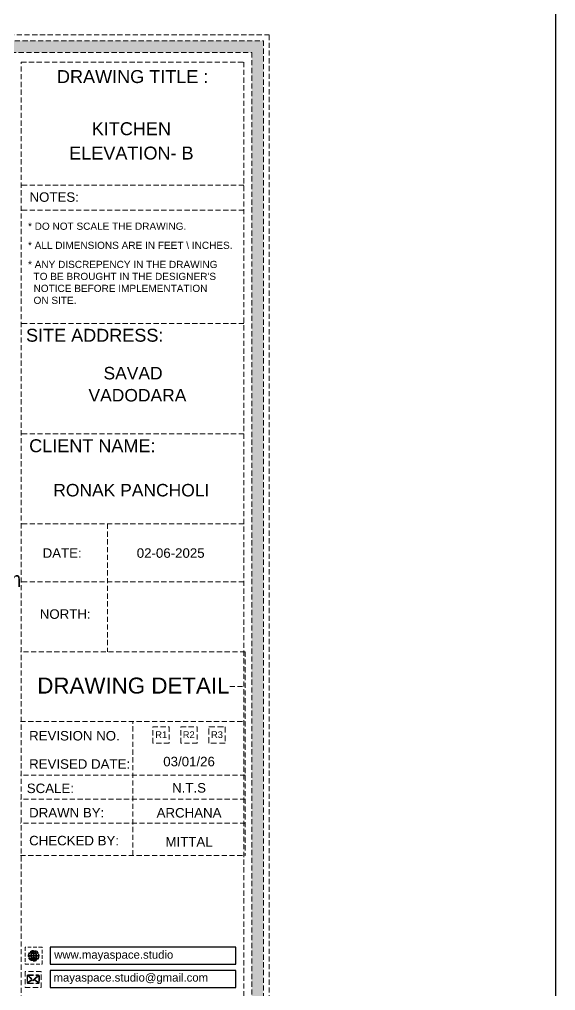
# Model space of a CAD drawing. Header units: millimetres. Extents: x 56222 to 3066687, y -650199 to -121287.
# Drawn here: x 141510.4 to 141614.3, y -184226.5 to -184038.4 of the extents above; entities that cross this region are included whole.
import ezdxf
from ezdxf import colors
from ezdxf.entities.mleader import LeaderData, LeaderLine
from ezdxf.enums import TextEntityAlignment as Align
from ezdxf.math import Vec2, Vec3

# ---------------------------------------------------------------- set-up
doc = ezdxf.new("R2010")
doc.units = ezdxf.units.MM
doc.header["$MEASUREMENT"] = 0
doc.linetypes.add('DASHEDX2', pattern=[1.5, 1, -0.5])
for name, color, linetype, lineweight in [('Dimension', 10, 'DASHEDX2', 20), ('NAME PLATE', 7, 'Continuous', 25), ('Text', 7, 'Continuous', 15), ('XX~SLAB ( BEAM )~ ( DIM )', 7, 'Continuous', 9)]:
    doc.layers.add(name, color=color, linetype=linetype, lineweight=lineweight)
doc.styles.add('Arial', font='arial.ttf')
doc.styles.get("Standard").update_dxf_attribs({"font": 'arial.ttf', "height": 6})
doc.styles.add('style4', font='ARIALN.TTF')

# ---------------------------------------------------------------- blocks, each defined once
blk = doc.blocks.new('aggerg')
at = {"layer": 'Dimension', "color": 42, "true_color": 0xd39e00}
blk.add_lwpolyline([(-1.41, 1.41), (1.41, 1.41), (1.41, -1.41), (-1.41, -1.41)], close=True, dxfattribs=at)
at = {"layer": 'NAME PLATE', "lineweight": 0, "insert": (-0.03, 0.62), "char_height": 1.151, "width": 2.2458, "attachment_point": 2, "style": 'Arial'}
blk.add_mtext('R3', dxfattribs=at)
blk = doc.blocks.new('DTGWEGEARG')
at = {"layer": 'Dimension', "true_color": 0x000000}
h = blk.add_hatch(color=18, dxfattribs=at)
h.dxf.hatch_style = 1
h.paths.add_polyline_path([(3.83, 2.34, 1), (0.85, 2.34, 1)])
h.paths.add_polyline_path([(2.51, 1.01, 0.105795), (2.96, 1.58, -0.055205), (3.3, 1.41, -0.169822)], flags=16)
h.paths.add_polyline_path([(2.41, 1.12), (2.41, 1.69, -0.058279), (2.81, 1.63, -0.103353)], flags=16)
h.paths.add_polyline_path([(2.26, 1.13, -0.101741), (1.87, 1.63, -0.057171), (2.26, 1.69)], flags=16)
h.paths.add_polyline_path([(2.17, 1.01, -0.169822), (1.38, 1.41, -0.055205), (1.72, 1.58, 0.105795)], flags=16)
h.paths.add_polyline_path([(3.02, 1.72, 0.081336), (3.13, 2.27), (3.68, 2.27, -0.152069), (3.4, 1.52, 0.05687)], flags=16)
h.paths.add_polyline_path([(2.87, 1.77, 0.061945), (2.41, 1.84), (2.41, 2.27), (2.98, 2.27, -0.081344)], flags=16)
h.paths.add_polyline_path([(2.26, 1.84, 0.060923), (1.8, 1.77, -0.081344), (1.7, 2.27), (2.26, 2.27)], flags=16)
h.paths.add_polyline_path([(1.66, 1.72, 0.05687), (1.28, 1.52, -0.152069), (1, 2.27), (1.55, 2.27, 0.081336)], flags=16)
h.paths.add_polyline_path([(2.41, 2.42), (2.41, 2.83, 0.061945), (2.87, 2.91, -0.080009), (2.98, 2.42)], flags=16)
h.paths.add_polyline_path([(3.13, 2.42, 0.080116), (3.02, 2.96, 0.05687), (3.4, 3.16, 0.028258), (3.3, 3.27, -0.055205), (2.96, 3.1, 0.105795), (2.51, 3.67, -0.36029), (3.68, 2.42)], flags=16)
h.paths.add_polyline_path([(2.26, 2.42), (1.7, 2.42, -0.080009), (1.8, 2.91, 0.060923), (2.26, 2.84)], flags=16)
h.paths.add_polyline_path([(1.55, 2.42), (1, 2.42, -0.150466), (1.28, 3.16, 0.05687), (1.66, 2.96, 0.080116)], flags=16)
h.paths.add_polyline_path([(2.41, 2.98), (2.41, 3.56, -0.103353), (2.81, 3.05, -0.058279)], flags=16)
h.paths.add_polyline_path([(2.26, 2.99, -0.057171), (1.87, 3.05, -0.101741), (2.26, 3.55)], flags=16)
h.paths.add_polyline_path([(1.72, 3.1, -0.055205), (1.38, 3.27, -0.169822), (2.17, 3.67, 0.105795)], flags=16)
blk.add_lwpolyline([(0, 0), (4.68, 0), (4.68, 4.68), (0, 4.68)], close=True)
at = {"layer": 'Dimension', "color": 18, "true_color": 0x000000}
for p, q in [((2.26, 3.55), (2.26, 2.99)), ((2.26, 2.84), (2.26, 2.42)), ((2.41, 3.56), (2.41, 2.98)), ((2.41, 2.83), (2.41, 2.42)), ((1, 2.42), (1.55, 2.42)), ((1, 2.27), (1.55, 2.27)), ((1.7, 2.42), (2.26, 2.42)), ((1.7, 2.27), (2.26, 2.27)), ((2.26, 2.27), (2.26, 1.84)), ((2.26, 1.69), (2.26, 1.13)), ((2.41, 2.42), (2.98, 2.42)), ((2.41, 2.27), (2.98, 2.27)), ((2.41, 2.27), (2.41, 1.84)), ((2.41, 1.69), (2.41, 1.12)), ((3.13, 2.42), (3.68, 2.42)), ((3.13, 2.27), (3.68, 2.27))]:
    blk.add_line(p, q, dxfattribs=at)
blk.add_circle((2.34, 2.34), 1.49, dxfattribs=at)
for centre, radius, start, end in [((2.34, 2.34), 1.34, 142.3819, 176.6093), ((2.34, 4.74), 1.9, 236.1399, 249.1595), ((2.34, 2.34), 1.34, 97.3549, 135.9073), ((2.34, 4.74), 1.75, 236.7417, 249.3811), ((3.28, 2.34), 1.73, 159.0567, 177.3789), ((3.28, 2.34), 1.58, 158.8325, 177.1302), ((3.28, 2.34), 1.73, 129.9301, 154.0867), ((2.34, 4.74), 1.9, 253.6799, 267.6253), ((3.28, 2.34), 1.58, 130.1073, 153.3446), ((2.34, 4.74), 1.75, 254.3336, 267.422), ((1.4, 2.34), 1.58, 26.6554, 50.2584), ((2.34, 4.74), 1.75, 272.3248, 285.6664), ((2.34, 4.74), 1.9, 272.1415, 286.3201), ((2.34, 2.34), 1.34, 3.3907, 82.6451), ((1.4, 2.34), 1.73, 25.9133, 50.0699), ((1.4, 2.34), 1.58, 2.8698, 21.1675), ((2.34, 4.74), 1.75, 290.6189, 303.2583), ((2.34, 4.74), 1.9, 290.8405, 303.8601), ((1.4, 2.34), 1.73, 2.6211, 20.9433), ((2.34, 2.34), 1.34, 183.0315, 217.6181), ((2.34, -0.06), 1.9, 110.8405, 123.8601), ((2.34, -0.06), 1.75, 110.6189, 123.2583), ((2.34, 2.34), 1.34, 224.0927, 262.6451), ((3.28, 2.34), 1.73, 182.3435, 200.9433), ((3.28, 2.34), 1.58, 182.5658, 201.1675), ((3.28, 2.34), 1.73, 205.9133, 230.0699), ((2.34, -0.06), 1.9, 92.3747, 106.3201), ((2.34, -0.06), 1.75, 92.578, 105.6664), ((3.28, 2.34), 1.58, 206.6554, 229.8927), ((2.34, -0.06), 1.9, 73.6799, 87.8585), ((2.34, -0.06), 1.75, 74.3336, 87.6752), ((1.4, 2.34), 1.58, 309.7416, 333.3446), ((1.4, 2.34), 1.73, 309.9301, 334.0867), ((2.34, 2.34), 1.34, 277.3549, 315.9073), ((1.4, 2.34), 1.58, 338.8325, 357.4342), ((2.34, -0.06), 1.75, 56.7417, 69.3811), ((1.4, 2.34), 1.73, 339.0567, 357.6565), ((2.34, -0.06), 1.9, 56.1399, 69.1595), ((2.34, 2.34), 1.34, 322.3819, 356.9685)]:
    blk.add_arc(centre, radius, start, end, dxfattribs=at)

msp = doc.modelspace()

# ---------------------------------------------------------------- hatches: boundary and pattern name
at = {"layer": 'Dimension', "true_color": 0xd39e00}
h = msp.add_hatch(color=42, dxfattribs=at)
h.paths.add_polyline_path([(141236.46, -184268.6), (141557.63, -184268.6), (141557.63, -184042.54), (141236.46, -184042.54)])
h.paths.add_polyline_path([(141238.71, -184266.35), (141555.38, -184266.35), (141555.38, -184044.79), (141238.71, -184044.79)], flags=16)
at = {"layer": 'Dimension', "true_color": 0x000000}
h = msp.add_hatch(color=18, dxfattribs=at)
h.dxf.hatch_style = 1
h.paths.add_polyline_path([(141513.98, -184225.17, 0.414214), (141514.22, -184224.93), (141514.22, -184223.74, 0.414214), (141513.98, -184223.5), (141512.07, -184223.5, 0.414214), (141511.84, -184223.74), (141511.84, -184224.93, 0.414214), (141512.07, -184225.17)])
h.paths.add_polyline_path([(141513.2, -184224.45), (141514.08, -184225.04, -0.198912), (141513.98, -184225.08), (141512.07, -184225.08, -0.198912), (141511.97, -184225.04), (141512.85, -184224.45), (141513.03, -184224.62)], flags=16)
h.paths.add_polyline_path([(141513.03, -184224.49), (141512.06, -184223.59, -0.028783), (141512.07, -184223.59), (141513.98, -184223.59, -0.028783), (141513.99, -184223.59)], flags=16)
h.paths.add_polyline_path([(141513.27, -184224.39), (141514.08, -184223.63, -0.202482), (141514.13, -184223.74), (141514.13, -184224.93, -0.043076), (141514.12, -184224.96)], flags=16)
h.paths.add_polyline_path([(141512.78, -184224.39), (141511.93, -184224.96, -0.043076), (141511.92, -184224.93), (141511.92, -184223.74, -0.202482), (141511.97, -184223.63)], flags=16)

# ---------------------------------------------------------------- linework, layer by layer
at = {"color": 18, "true_color": 0x000000}
for points in [[(141516.29, -184221.43), (141552.27, -184221.43), (141552.27, -184218.14), (141516.29, -184218.14)], [(141516.29, -184225.91), (141552.27, -184225.91), (141552.27, -184222.63), (141516.29, -184222.63)]]:
    msp.add_lwpolyline(points, close=True, dxfattribs=at)
at = {"layer": 'Dimension', "color": 42, "true_color": 0xd39e00}
for p, q in [((141553.85, -184070.49), (141510.7, -184070.49)), ((141553.85, -184075.35), (141510.7, -184075.35)), ((141553.85, -184097.29), (141510.7, -184097.29)), ((141553.85, -184118.68), (141510.7, -184118.68)), ((141553.85, -184136.11), (141510.7, -184136.11)), ((141527.4, -184136.11), (141527.4, -184160.88)), ((141553.85, -184147.32), (141510.7, -184147.32)), ((141554.12, -184160.88), (141510.56, -184160.88)), ((141554.12, -184160.88), (141554.12, -184200.33)), ((141551.11, -184167.65), (141554.12, -184167.65)), ((141510.56, -184174.41), (141554.12, -184174.41)), ((141532.34, -184200.33), (141532.34, -184174.41)), ((141554.12, -184184.78), (141510.56, -184184.78)), ((141554.12, -184189.45), (141510.56, -184189.45)), ((141554.12, -184194.12), (141510.56, -184194.12)), ((141510.56, -184200.33), (141554.12, -184200.33))]:
    msp.add_line(p, q, dxfattribs=at)
at = {"layer": 'Dimension', "color": 18, "true_color": 0x000000}
for p, q in [((141511.84, -184223.74), (141511.84, -184224.93)), ((141511.92, -184223.74), (141511.92, -184224.93)), ((141511.97, -184223.63), (141512.78, -184224.39)), ((141512.06, -184223.59), (141513.03, -184224.49)), ((141512.07, -184223.5), (141513.98, -184223.5)), ((141512.07, -184223.59), (141513.98, -184223.59)), ((141513.03, -184224.49), (141513.99, -184223.59)), ((141513.27, -184224.39), (141514.08, -184223.63)), ((141514.13, -184223.74), (141514.13, -184224.93)), ((141514.22, -184223.74), (141514.22, -184224.93)), ((141511.93, -184224.96), (141512.78, -184224.39)), ((141511.97, -184225.04), (141512.85, -184224.45)), ((141512.07, -184225.08), (141513.98, -184225.08)), ((141512.07, -184225.17), (141513.98, -184225.17)), ((141512.85, -184224.45), (141513.03, -184224.62)), ((141513.03, -184224.62), (141513.2, -184224.45)), ((141514.08, -184225.04), (141513.2, -184224.45)), ((141514.12, -184224.96), (141513.27, -184224.39))]:
    msp.add_line(p, q, dxfattribs=at)
at = {"layer": 'Dimension', "color": 42, "true_color": 0xd39e00}
for points in [[(141235.33, -184041.41), (141558.76, -184041.41), (141558.76, -184269.73), (141235.33, -184269.73)], [(141236.46, -184042.54), (141557.63, -184042.54), (141557.63, -184268.6), (141236.46, -184268.6)], [(141238.71, -184044.79), (141555.38, -184044.79), (141555.38, -184266.35), (141238.71, -184266.35)], [(141510.7, -184264.49), (141510.7, -184046.65), (141553.85, -184046.65), (141553.85, -184264.49)], [(141536.2, -184175.41), (141539.37, -184175.41), (141539.37, -184178.59), (141536.2, -184178.59)], [(141541.64, -184175.41), (141544.82, -184175.41), (141544.82, -184178.59), (141541.64, -184178.59)]]:
    msp.add_lwpolyline(points, close=True, dxfattribs=at)
at = {"layer": 'Dimension'}
msp.add_lwpolyline([(141511.46, -184225.94), (141514.59, -184225.94), (141514.59, -184222.81), (141511.46, -184222.81)], close=True, dxfattribs=at)
at = {"layer": 'Dimension', "color": 18, "true_color": 0x000000}
for centre, radius, start, end in [((141512.07, -184223.74), 0.239, 90, 180), ((141512.07, -184223.74), 0.15, 134.2135, 180), ((141512.07, -184223.74), 0.15, 90, 96.5948), ((141513.98, -184223.74), 0.239, 0, 90), ((141513.98, -184223.74), 0.15, 83.4052, 90), ((141513.98, -184223.74), 0.15, 0, 45.7865), ((141512.07, -184224.93), 0.239, 180, 270), ((141512.07, -184224.93), 0.15, 180, 189.8662), ((141512.07, -184224.93), 0.15, 225, 270), ((141513.98, -184224.93), 0.239, 270, 0), ((141513.98, -184224.93), 0.15, 270, 315), ((141513.98, -184224.93), 0.15, 350.1338, 0)]:
    msp.add_arc(centre, radius, start, end, dxfattribs=at)
at = {"layer": 'XX~SLAB ( BEAM )~ ( DIM )', "color": 3, "lineweight": 30}
msp.add_lwpolyline([(140009.65, -183925.29), (141614.25, -183925.29), (141614.25, -184419.19), (140009.65, -184419.19)], close=True, dxfattribs=at)

# ---------------------------------------------------------------- block references
at = {"layer": 'Dimension', "xscale": 0.7031211947543665, "yscale": 0.7031211947543665, "zscale": 0.7031211947543665}
msp.add_blockref('DTGWEGEARG', (141511.48, -184221.43), dxfattribs=at)
at = {"layer": 'NAME PLATE', "xscale": 1.127032820429337, "yscale": 1.127032820429337, "zscale": 1.127032820429337}
msp.add_blockref('aggerg', (141548.67, -184177), dxfattribs=at)

# ---------------------------------------------------------------- texts
at = {"color": 18, "true_color": 0x000000, "char_height": 1.5722, "attachment_point": 1}
for s, width, gutter_width, insert in [('www.mayaspace.studio', 10.5577, 8.83, (141517.1, -184218.78)), ('mayaspace.studio@gmail.com', 6.5866, 5.51, (141516.97, -184223.21))]:
    msp.add_mtext_dynamic_manual_height_columns(s, width=width, gutter_width=gutter_width, heights=[0], dxfattribs=dict(at, insert=insert))
at = {"layer": 'NAME PLATE', "style": 'Arial'}
for s, height, p in [('DRAWING TITLE : ', 2.5037, (141532.79, -184050.72)), ('KITCHEN', 2.504, (141532.05, -184060.82)), ('ELEVATION- B', 2.5037, (141532.06, -184065.54)), ('NOTES:', 1.84, (141517.1, -184073.73)), ('SITE ADDRESS:', 2.5037, (141524.95, -184100.83)), (' SAVAD ', 2.42, (141532.38, -184108.13, -0.11)), ('VADODARA', 2.42, (141533.23, -184112.41, -0.11)), ('CLIENT NAME:', 2.5037, (141524.49, -184122.23)), ('RONAK PANCHOLI    ', 2.4203, (141533.92, -184130.8, -0.11)), ('DATE:', 1.84, (141518.64, -184142.69)), ('02-06-2025', 1.84, (141539.67, -184142.69)), ('NORTH:', 1.84, (141519.23, -184154.51)), ('DRAWING DETAIL', 3.0954, (141532.44, -184168.99)), ('REVISION NO.', 1.8396, (141521.02, -184178.08)), ('REVISED DATE: ', 1.8396, (141522.38, -184183.56)), ('SCALE:', 1.84, (141516.36, -184188.27)), ('DRAWN BY:', 1.84, (141519.52, -184192.99)), ('ARCHANA', 1.84, (141543.23, -184193)), ('CHECKED BY:', 1.8396, (141520.95, -184198.39)), ('MITTAL', 1.84, (141543.23, -184198.63))]:
    msp.add_text(s, height=height, dxfattribs=at).set_placement(p, align=Align.CENTER)
for s, p in [('R1', (141536.68, -184177.6)), ('R2', (141542.01, -184177.6))]:
    msp.add_text(s, height=1.297, dxfattribs=at).set_placement(p)
at = {"layer": 'NAME PLATE', "char_height": 1.3913, "width": 53.7547, "attachment_point": 1, "style": 'Arial'}
for s, insert in [('* DO NOT SCALE THE DRAWING.', (141512.02, -184077.76)), ('* ALL DIMENSIONS ARE IN FEET \\\\ INCHES.', (141512.02, -184081.46)), ("* ANY DISCREPENCY IN THE DRAWING \\P  TO BE BROUGHT IN THE DESIGNER'S\\P  NOTICE BEFORE IMPLEMENTATION \\P  ON SITE.", (141512.02, -184085.16))]:
    msp.add_mtext(s, dxfattribs=dict(at, insert=insert))
at = {"layer": 'NAME PLATE', "lineweight": 0, "char_height": 1.84, "attachment_point": 2, "style": 'Arial'}
for s, insert, width in [('03/01/26', (141543.23, -184181.24), 15.9422), ('N.T.S', (141543.23, -184186.33), 3.5904)]:
    msp.add_mtext(s, dxfattribs=dict(at, insert=insert, width=width))

# ---------------------------------------------------------------- leaders
at = {"layer": 'Text', "color": 1, "lineweight": 0, "ltscale": 20}
ml = msp.add_multileader_mtext('Standard', dxfattribs=at)
ml.set_content('Glass \\Pdesign', color=1, style='style4')
ml.set_leader_properties()
ml.build(insert=Vec2(0, 0))
ml.multileader.update_dxf_attribs({"dogleg_length": 2.02, "arrow_head_size": 2})
ctx = ml.context
ctx.base_point, ctx.char_height, ctx.arrow_head_size, ctx.landing_gap_size, ctx.plane_origin = Vec3(141500.14, -184142.31), 3, 2, 0.4, Vec3(141433.1, -184142.31)
notes = []
notes.append((ctx, [(0, (1, 1, 0), (141498.11, -184142.31), (1, 0), 2.02, [(0, [(141480.64, -184142.31)], 0, [])])]))
ctx.mtext.insert = Vec3(141500.54, -184140.37)
for ctx, leaders in notes:
    for number, flags, end, landing, length, lines in leaders:
        leader = LeaderData()
        leader.index, (leader.has_last_leader_line, leader.has_dogleg_vector, leader.attachment_direction) = number, flags
        leader.last_leader_point, leader.dogleg_vector, leader.dogleg_length = Vec3(end), Vec3(landing), length
        for number, points, colour, breaks in lines:
            line = LeaderLine()
            line.index, line.vertices, line.color, line.breaks = number, Vec3.list(points), colors.encode_raw_color(colour), breaks
            leader.lines.append(line)
        ctx.leaders.append(leader)

doc.saveas('drawing.dxf')
